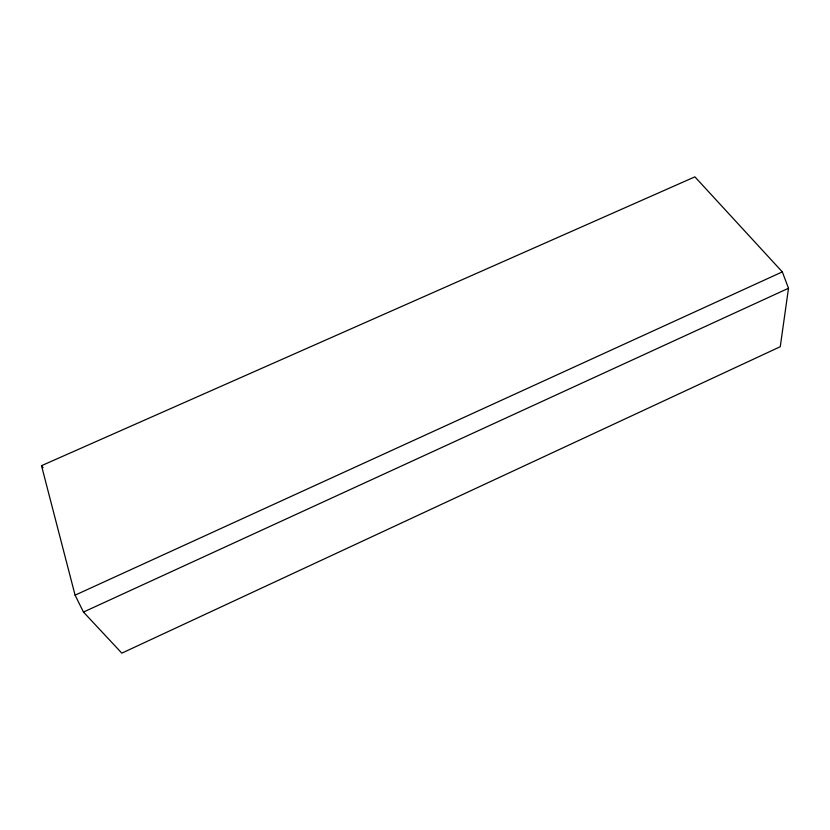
<?xml version="1.0" encoding="UTF-8"?>
<svg xmlns="http://www.w3.org/2000/svg" width="830" height="830" viewBox="0 0 830 830"><rect width="100%" height="100%" fill="white"/><g stroke="black" fill="none" stroke-linecap="round" stroke-linejoin="round"><path stroke-width="1.25" d="M788.5 288.259L780.262 346.701L121.823 653.148L83.467 612.052L75.084 595.162L41.5 465.682L694.897 176.852L782.327 271.887L788.5 288.259L83.467 612.052M75.084 595.162L782.327 271.887M41.5 465.682L43.108 467.674"/></g></svg>
